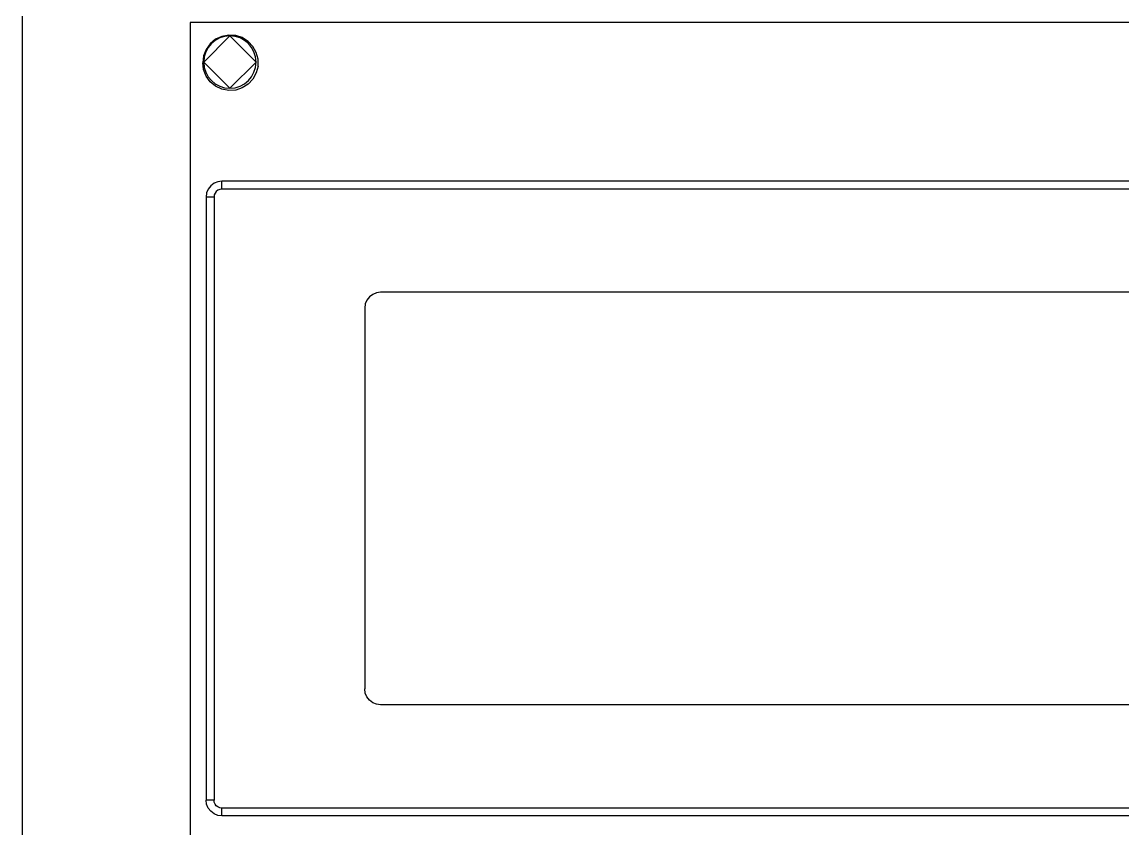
# Model space of a CAD drawing. Extents: x 346 to 4955, y 45 to 639.
# Drawn here: x 3308.2 to 3446.9, y 431.1 to 532.8 of the extents above; entities that cross this region are included whole.
import ezdxf

# ---------------------------------------------------------------- set-up
doc = ezdxf.new("R2010")
doc.units = 0
doc.header["$MEASUREMENT"] = 0
doc.layers.get('0').update_dxf_attribs({"linetype": 'CONTINUOUS'})

msp = doc.modelspace()

# ---------------------------------------------------------------- linework, layer by layer
at = {"lineweight": 30}
msp.add_line((3308.172, 576.79), (3308.172, 215.59), dxfattribs=at)
at = {"color": 7, "lineweight": 30}
for p, q in [((3525.372, 532.79), (3329.372, 532.79)), ((3329.372, 532.79), (3329.372, 412.79)), ((3525.372, 532.79), (3329.372, 532.79)), ((3329.372, 532.79), (3329.372, 412.79)), ((3525.372, 532.79), (3329.372, 532.79)), ((3329.372, 532.79), (3329.372, 412.79)), ((3525.372, 532.79), (3329.372, 532.79)), ((3329.372, 532.79), (3329.372, 412.79)), ((3334.372, 531.09), (3331.072, 527.79)), ((3332.576, 530.666), (3331.9, 530.106)), ((3332.576, 530.666), (3331.9, 530.106)), ((3333.37, 531.038), (3332.576, 530.666)), ((3333.37, 531.038), (3332.576, 530.666)), ((3334.232, 531.204), (3333.37, 531.038)), ((3334.232, 531.204), (3333.37, 531.038)), ((3335.108, 531.148), (3334.232, 531.204)), ((3335.108, 531.148), (3334.232, 531.204)), ((3337.672, 527.79), (3334.372, 531.09)), ((3335.942, 530.876), (3335.108, 531.148)), ((3335.942, 530.876), (3335.108, 531.148)), ((3336.682, 530.406), (3335.942, 530.876)), ((3336.682, 530.406), (3335.942, 530.876)), ((3337.284, 529.768), (3336.682, 530.406)), ((3337.284, 529.768), (3336.682, 530.406)), ((3331.384, 529.396), (3331.062, 528.58)), ((3331.384, 529.396), (3331.062, 528.58)), ((3331.9, 530.106), (3331.384, 529.396)), ((3331.9, 530.106), (3331.384, 529.396)), ((3337.706, 528.998), (3337.284, 529.768)), ((3337.706, 528.998), (3337.284, 529.768)), ((3337.924, 528.148), (3337.706, 528.998)), ((3337.924, 528.148), (3337.706, 528.998)), ((3331.062, 528.58), (3330.952, 527.71)), ((3331.062, 528.58), (3330.952, 527.71)), ((3331.062, 526.84), (3330.952, 527.71)), ((3331.062, 526.84), (3330.952, 527.71)), ((3331.072, 527.79), (3334.372, 524.49)), ((3334.372, 524.49), (3337.672, 527.79)), ((3337.924, 527.272), (3337.924, 528.148)), ((3337.924, 527.272), (3337.924, 528.148)), ((3331.384, 526.024), (3331.062, 526.84)), ((3331.384, 526.024), (3331.062, 526.84)), ((3331.9, 525.314), (3331.384, 526.024)), ((3331.9, 525.314), (3331.384, 526.024)), ((3337.706, 526.422), (3337.284, 525.652)), ((3337.706, 526.422), (3337.284, 525.652)), ((3337.924, 527.272), (3337.706, 526.422)), ((3337.924, 527.272), (3337.706, 526.422)), ((3332.576, 524.754), (3331.9, 525.314)), ((3332.576, 524.754), (3331.9, 525.314)), ((3333.37, 524.382), (3332.576, 524.754)), ((3333.37, 524.382), (3332.576, 524.754)), ((3336.682, 525.014), (3335.942, 524.544)), ((3336.682, 525.014), (3335.942, 524.544)), ((3337.284, 525.652), (3336.682, 525.014)), ((3337.284, 525.652), (3336.682, 525.014)), ((3334.232, 524.216), (3333.37, 524.382)), ((3334.232, 524.216), (3333.37, 524.382)), ((3335.108, 524.272), (3334.232, 524.216)), ((3335.108, 524.272), (3334.232, 524.216)), ((3335.942, 524.544), (3335.108, 524.272)), ((3335.942, 524.544), (3335.108, 524.272)), ((3331.958, 512.204), (3331.64, 511.79)), ((3331.958, 512.204), (3331.64, 511.79)), ((3332.372, 512.522), (3331.958, 512.204)), ((3332.372, 512.522), (3331.958, 512.204)), ((3332.854, 512.722), (3332.372, 512.522)), ((3332.854, 512.722), (3332.372, 512.522)), ((3333.372, 512.79), (3332.854, 512.722)), ((3333.372, 512.79), (3332.854, 512.722)), ((3521.372, 512.79), (3333.372, 512.79)), ((3333.372, 512.756), (3333.372, 512.79)), ((3521.372, 512.79), (3333.372, 512.79)), ((3333.372, 512.756), (3333.372, 512.79)), ((3333.372, 512.656), (3333.372, 512.756)), ((3333.372, 512.656), (3333.372, 512.756)), ((3333.372, 512.498), (3333.372, 512.656)), ((3333.372, 512.498), (3333.372, 512.656)), ((3333.372, 512.29), (3333.372, 512.498)), ((3333.372, 512.29), (3333.372, 512.498)), ((3333.372, 512.048), (3333.372, 512.29)), ((3333.372, 512.048), (3333.372, 512.29)), ((3331.44, 511.308), (3331.372, 510.79)), ((3331.44, 511.308), (3331.372, 510.79)), ((3331.372, 510.79), (3331.372, 434.79)), ((3331.406, 510.79), (3331.372, 510.79)), ((3331.372, 510.79), (3331.372, 434.79)), ((3331.406, 510.79), (3331.372, 510.79)), ((3331.506, 510.79), (3331.406, 510.79)), ((3331.506, 510.79), (3331.406, 510.79)), ((3331.64, 511.79), (3331.44, 511.308)), ((3331.64, 511.79), (3331.44, 511.308)), ((3331.664, 510.79), (3331.506, 510.79)), ((3331.664, 510.79), (3331.506, 510.79)), ((3331.872, 510.79), (3331.664, 510.79)), ((3331.872, 510.79), (3331.664, 510.79)), ((3332.114, 510.79), (3331.872, 510.79)), ((3332.114, 510.79), (3331.872, 510.79)), ((3332.372, 510.79), (3332.114, 510.79)), ((3332.372, 510.79), (3332.114, 510.79)), ((3332.406, 511.048), (3332.372, 510.79)), ((3332.406, 511.048), (3332.372, 510.79)), ((3332.372, 510.79), (3332.372, 434.79)), ((3332.372, 510.79), (3332.372, 434.79)), ((3332.506, 511.29), (3332.406, 511.048)), ((3332.506, 511.29), (3332.406, 511.048)), ((3332.664, 511.498), (3332.506, 511.29)), ((3332.664, 511.498), (3332.506, 511.29)), ((3332.872, 511.656), (3332.664, 511.498)), ((3332.872, 511.656), (3332.664, 511.498)), ((3333.114, 511.756), (3332.872, 511.656)), ((3333.114, 511.756), (3332.872, 511.656)), ((3333.372, 511.79), (3333.114, 511.756)), ((3333.372, 511.79), (3333.114, 511.756)), ((3333.372, 511.79), (3333.372, 512.048)), ((3333.372, 511.79), (3333.372, 512.048)), ((3521.372, 511.79), (3333.372, 511.79)), ((3521.372, 511.79), (3333.372, 511.79)), ((3352.372, 498.522), (3351.958, 498.204)), ((3352.372, 498.522), (3351.958, 498.204)), ((3352.854, 498.722), (3352.372, 498.522)), ((3352.854, 498.722), (3352.372, 498.522)), ((3353.372, 498.79), (3352.854, 498.722)), ((3353.372, 498.79), (3352.854, 498.722)), ((3501.372, 498.79), (3353.372, 498.79)), ((3501.372, 498.79), (3353.372, 498.79)), ((3351.44, 497.308), (3351.372, 496.79)), ((3351.44, 497.308), (3351.372, 496.79)), ((3351.64, 497.79), (3351.44, 497.308)), ((3351.64, 497.79), (3351.44, 497.308)), ((3351.958, 498.204), (3351.64, 497.79)), ((3351.958, 498.204), (3351.64, 497.79)), ((3351.372, 496.79), (3351.372, 448.79)), ((3351.372, 496.79), (3351.372, 448.79)), ((3351.44, 448.272), (3351.372, 448.79)), ((3351.44, 448.272), (3351.372, 448.79)), ((3351.64, 447.79), (3351.44, 448.272)), ((3351.64, 447.79), (3351.44, 448.272)), ((3351.958, 447.376), (3351.64, 447.79)), ((3351.958, 447.376), (3351.64, 447.79)), ((3352.372, 447.058), (3351.958, 447.376)), ((3352.372, 447.058), (3351.958, 447.376)), ((3352.854, 446.858), (3352.372, 447.058)), ((3352.854, 446.858), (3352.372, 447.058)), ((3353.372, 446.79), (3352.854, 446.858)), ((3353.372, 446.79), (3352.854, 446.858)), ((3501.372, 446.79), (3353.372, 446.79)), ((3501.372, 446.79), (3353.372, 446.79)), ((3331.44, 434.272), (3331.372, 434.79)), ((3331.406, 434.79), (3331.372, 434.79)), ((3331.44, 434.272), (3331.372, 434.79)), ((3331.406, 434.79), (3331.372, 434.79)), ((3331.506, 434.79), (3331.406, 434.79)), ((3331.506, 434.79), (3331.406, 434.79)), ((3331.664, 434.79), (3331.506, 434.79)), ((3331.664, 434.79), (3331.506, 434.79)), ((3331.872, 434.79), (3331.664, 434.79)), ((3331.872, 434.79), (3331.664, 434.79)), ((3332.114, 434.79), (3331.872, 434.79)), ((3332.114, 434.79), (3331.872, 434.79)), ((3332.372, 434.79), (3332.114, 434.79)), ((3332.372, 434.79), (3332.114, 434.79)), ((3332.406, 434.532), (3332.372, 434.79)), ((3332.406, 434.532), (3332.372, 434.79)), ((3332.506, 434.29), (3332.406, 434.532)), ((3332.506, 434.29), (3332.406, 434.532)), ((3331.64, 433.79), (3331.44, 434.272)), ((3331.64, 433.79), (3331.44, 434.272)), ((3331.958, 433.376), (3331.64, 433.79)), ((3331.958, 433.376), (3331.64, 433.79)), ((3332.372, 433.058), (3331.958, 433.376)), ((3332.372, 433.058), (3331.958, 433.376)), ((3332.854, 432.858), (3332.372, 433.058)), ((3332.854, 432.858), (3332.372, 433.058)), ((3332.664, 434.082), (3332.506, 434.29)), ((3332.664, 434.082), (3332.506, 434.29)), ((3332.872, 433.924), (3332.664, 434.082)), ((3332.872, 433.924), (3332.664, 434.082)), ((3333.114, 433.824), (3332.872, 433.924)), ((3333.114, 433.824), (3332.872, 433.924)), ((3333.372, 433.79), (3333.114, 433.824)), ((3333.372, 433.79), (3333.114, 433.824)), ((3521.372, 433.79), (3333.372, 433.79)), ((3333.372, 433.532), (3333.372, 433.79)), ((3521.372, 433.79), (3333.372, 433.79)), ((3333.372, 433.532), (3333.372, 433.79)), ((3333.372, 433.29), (3333.372, 433.532)), ((3333.372, 433.29), (3333.372, 433.532)), ((3333.372, 433.082), (3333.372, 433.29)), ((3333.372, 433.082), (3333.372, 433.29)), ((3333.372, 432.924), (3333.372, 433.082)), ((3333.372, 432.924), (3333.372, 433.082)), ((3333.372, 432.79), (3332.854, 432.858)), ((3333.372, 432.79), (3332.854, 432.858)), ((3333.372, 432.824), (3333.372, 432.924)), ((3333.372, 432.824), (3333.372, 432.924)), ((3333.372, 432.79), (3333.372, 432.824)), ((3333.372, 432.79), (3333.372, 432.824)), ((3521.372, 432.79), (3333.372, 432.79)), ((3521.372, 432.79), (3333.372, 432.79))]:
    msp.add_line(p, q, dxfattribs=at)
for start, end in [(90, 180), (0, 90), (180, 270), (270, 0)]:
    msp.add_arc((3334.372, 527.79), 3.3, start, end, dxfattribs=at)

doc.saveas('drawing.dxf')
